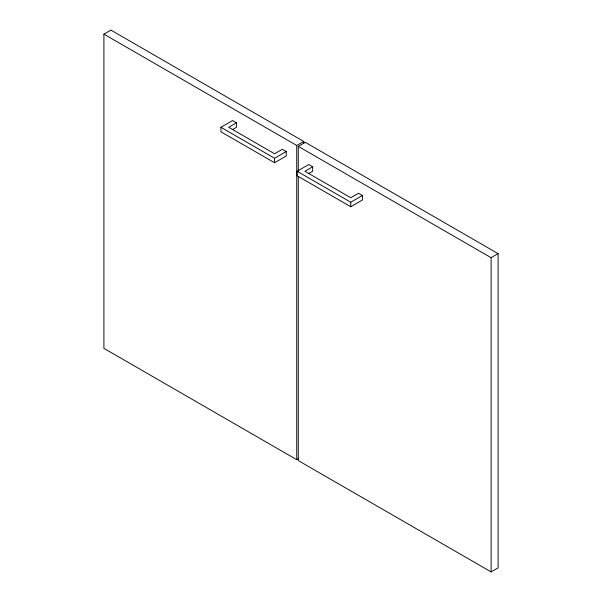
<?xml version="1.0" encoding="UTF-8"?>
<svg xmlns="http://www.w3.org/2000/svg" width="602" height="602" viewBox="0 0 602 602"><rect width="100%" height="100%" fill="white"/><g stroke="black" fill="none" stroke-linecap="round" stroke-linejoin="round"><path stroke-width="0.9" d="M298.276 458.784L296.726 459.68L103.905 348.362L103.905 34.141L110.903 30.1L303.724 141.425L303.724 143.299M236.466 122.793L228.692 127.285L274.565 153.766L282.338 149.281L286.228 151.523L286.228 156.008L274.565 162.743L220.919 131.77L220.919 127.285L232.583 120.55L236.466 122.793L236.466 127.285L232.583 129.528M220.919 127.285L274.565 158.258L286.228 151.523M103.905 34.141L296.726 145.458L303.724 141.425M298.276 171.683L298.276 146.361L305.274 142.32L498.095 253.638L498.095 567.859L491.097 571.9L298.276 460.575L298.276 176.371M312.664 166.784L304.89 171.269L350.763 197.757L358.536 193.265L362.419 195.515L362.419 199.999L350.763 206.734L297.11 175.761L297.11 171.269L308.773 164.542L312.664 166.784L312.664 171.269L308.773 173.519M297.11 171.269L350.763 202.242L362.419 195.515M298.276 146.361L491.097 257.679L498.095 253.638M491.097 257.679L491.097 571.9M350.763 202.242L350.763 206.734M296.726 145.458L296.726 459.68M274.565 158.258L274.565 162.743"/></g></svg>
